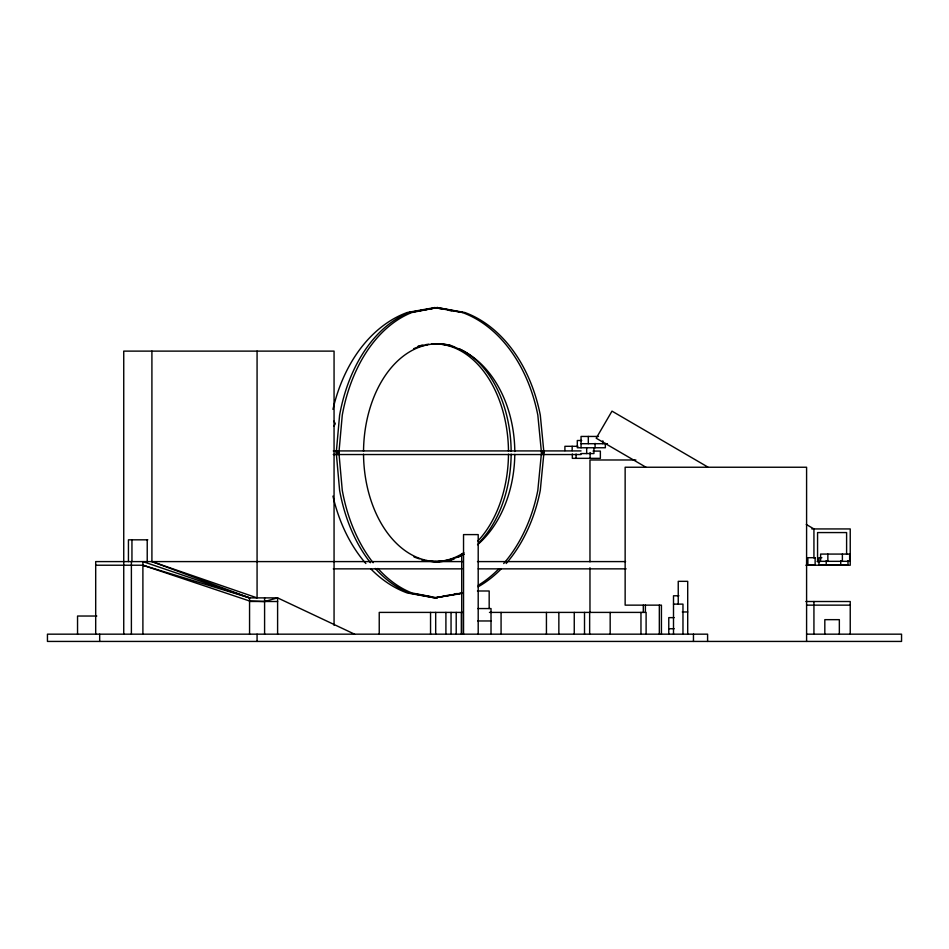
<?xml version="1.0" encoding="UTF-8"?>
<svg xmlns="http://www.w3.org/2000/svg" width="949" height="949" viewBox="0 0 949 949"><rect width="100%" height="100%" fill="white"/><g stroke="black" fill="none" stroke-linecap="round" stroke-linejoin="round"><path stroke-width="1.42" d="M370.454 562.733A145.161 98.423 -90 0 1 339.6 490.301L336.254 452.72L339.6 415.152A145.161 98.423 -90 0 1 409.197 312.518L437.347 307.571L464.856 312.518A145.161 106.691 -90 0 1 540.301 415.152L543.931 452.72L540.301 490.301A145.161 106.691 -90 0 1 506.161 563.528M373.123 562.733A145.161 98.423 -90 0 1 342.269 490.301L338.912 452.72L342.269 415.152A145.161 98.423 -90 0 1 411.866 312.518L437.347 307.571L462.815 312.518M332.957 409.351A145.161 106.691 -90 0 1 407.168 312.518L434.784 307.571L462.388 312.518A145.161 106.691 -90 0 1 537.834 415.152L541.476 452.72L537.834 490.301A145.161 106.691 -90 0 1 503.705 563.528M333.918 426.208L335.317 423.693L333.918 421.178M375.246 568.439A145.161 98.423 -90 0 0 409.197 592.935L434.678 597.882L462.092 593.433M444.464 595.984L447.311 595.426M454.441 594.05L457.299 593.493M434.678 597.882L462.815 592.935M409.624 312.518L416.54 311.272M419.304 310.774L427.608 309.291M430.372 308.793L437.24 307.571M462.388 592.935L434.784 597.882L407.168 592.935A145.161 106.691 -90 0 1 370.845 568.937M598.475 436.445L581.049 436.445L581.061 447.762M581.701 440.514L577.3 440.514L577.3 447.762L605.343 447.762L605.343 443.408M581.049 443.705L607.431 443.705M577.965 446.303L564.904 446.303L564.904 450.656M333.277 450.917L581.049 450.917M593.03 451.095L600.361 451.095L600.361 458.343L572.33 458.343L572.33 453.99M336.254 452.72L338.912 452.72M541.476 452.72L543.931 452.72M580.871 453.563L593.932 453.563L593.932 447.75M333.277 454.535L581.049 454.535M635.889 459.98L589.97 459.98L589.97 561.844M811.81 528.937L850.233 528.937L850.233 565.224L805.891 565.224M147.83 539.827L128.435 539.827L128.435 561.594M463.539 554.192L461.7 554.192L461.7 634.169M821.87 557.704L818.963 557.704L818.963 564.963L847.991 564.963L847.991 560.61M462.744 561.594L95.695 561.594L95.695 634.169M477.477 561.594L625.581 561.594M817.148 561.594L820.102 561.594M95.695 565.224L142.896 565.224L249.563 597.882L277.606 597.882L354.582 634.169M333.277 568.854L461.961 568.854M478.225 568.854L626.126 568.854M477.442 590.99L489.174 590.99L489.174 608.558M678.915 595.782L673.505 595.782L673.505 634.169M277.606 601.512L249.563 601.464M805.891 601.512L850.233 601.512L850.233 634.169M673.505 604.122L682.972 604.122L682.972 634.169M806.591 605.142L850.233 605.142M477.786 608.558L491.013 608.558L491.013 634.169M682.295 611.963L687.705 611.963M463.337 612.402L379.232 612.402L379.232 634.169M489.459 612.402L646.103 612.402L646.103 634.169M96.798 616.031L77.545 616.031L77.545 634.169M674.181 617.633L668.772 617.633L668.772 634.169M477.822 620.966L491.013 620.966M668.772 628.736L674.181 628.736M806.591 634.169L901.55 634.169L901.55 641.429L47.45 641.429L47.45 634.169L707.598 634.169L707.598 641.429M413.776 593.683L431.759 596.909M434.678 307.571L441.605 308.911M448.747 310.299L451.594 310.857M437.347 597.882L411.866 592.935A145.161 98.423 -90 0 1 377.916 568.439M145.707 566.102L142.896 565.224L249.563 600.99L264.593 601.512L277.606 597.882L277.606 634.169M249.563 634.169L249.563 597.882L142.896 561.594L142.896 634.169M151.911 351.118L151.911 561.594L257.072 597.882L257.072 351.118M151.911 561.594L249.563 597.882M707.859 467.05L611.998 411.131L596.197 438.213L646.032 467.276M806.27 524.465L813.934 528.937L813.934 557.965M846.603 554.335L846.603 532.567L817.564 532.567L817.564 561.594M842.38 554.074L842.38 561.333M840.731 560.61L840.731 564.963M839.343 634.169L839.343 619.661L824.823 619.661L824.823 634.169M827.86 554.074L827.86 561.333M826.223 560.61L826.223 564.963M813.934 601.512L813.934 634.169M806.591 641.429L806.591 467.24L625.142 467.24L625.142 605.142L661.429 605.142L661.429 634.169M693.458 634.169L693.458 641.429M687.705 634.169L687.705 581.334L678.238 581.334L678.238 604.122M659.33 605.142L659.33 634.169M645.379 605.142L645.379 612.402M643.292 605.142L643.292 612.402M640.966 612.402L640.966 634.169M610.171 612.402L610.171 634.169M602.829 440.799L602.829 443.705M595.082 443.408L595.082 447.762M590.1 452.543L590.1 458.343M589.97 567.751L589.97 612.034M589.649 612.402L589.649 634.169M588.309 436.445L588.309 443.705M586.672 447.75L586.672 453.563M584.513 612.402L584.513 634.169M576.079 453.99L576.079 458.343M574.252 612.402L574.252 634.169M572.164 446.303L572.164 450.656M558.854 612.402L558.854 634.169M546.434 612.402L546.434 634.169M542.698 450.917L542.698 454.535M501.072 612.402L501.072 634.169M478.201 634.169L478.201 534.595L463.539 534.595L463.539 634.169M461.344 612.402L461.344 634.169M456.208 612.402L456.208 634.169M451.048 612.402L451.048 634.169M445.911 612.402L445.911 634.169M435.686 612.402L435.686 634.169M430.549 612.402L430.549 634.169M337.583 450.917L337.583 454.535M334.06 625.284L334.06 351.118L123.738 351.118L123.738 634.169M264.593 597.882L264.593 634.169M257.072 634.169L257.072 641.429M147.225 539.827L147.225 561.594M131.947 539.827L131.947 561.594M131.389 561.594L131.389 634.169M99.681 634.169L99.681 641.429M501.167 568.937A145.161 106.691 -90 0 1 478.071 586.838M454.013 559.175A108.874 80.024 -90 0 1 447.121 560.764M444.357 561.167A108.874 80.024 -90 0 1 426.231 560.562M419.399 558.854A108.874 80.024 -90 0 1 413.989 556.897M413.681 348.686A108.874 80.024 -90 0 1 427.358 344.689M431.498 344.143A108.874 80.024 -90 0 1 450.989 345.472M498.711 568.937A145.161 106.691 -90 0 1 478.189 585.331M365.851 563.528A145.161 106.691 -90 0 1 332.957 496.102M431.819 343.929A108.874 80.024 -90 0 1 514.797 451.546M514.785 454.405A108.874 80.024 -90 0 1 477.549 544.738M462.282 554.963A108.874 80.024 -90 0 1 430.727 561.452M427.928 561.191A108.874 80.024 -90 0 1 425.152 560.8M417.999 346.278A108.874 80.024 -90 0 1 422.139 345.222M436.979 343.906A108.874 73.82 -90 0 1 508.486 451.273M508.486 454.097A108.874 73.82 -90 0 1 477.893 540.989M463.859 552.733A108.874 73.82 -90 0 1 435.117 561.594M428.248 561.179A108.874 73.82 -90 0 1 421.38 559.815M417.797 346.741A108.874 73.82 -90 0 1 423.218 345.175M425.959 344.617A108.874 73.82 -90 0 1 428.723 344.214M431.487 343.953A108.874 73.82 -90 0 1 434.239 343.858M443.764 344.273A108.874 73.82 -90 0 1 454.69 346.907M459.791 349.018A108.874 73.82 -90 0 1 511.155 451.273M511.155 454.097A108.874 73.82 -90 0 1 478.569 543.03M464.132 554.18A108.874 73.82 -90 0 1 458.011 557.241M451.534 559.566A108.874 73.82 -90 0 1 437.774 561.594M436.41 561.583A108.874 73.82 -90 0 1 363.526 454.18M363.526 451.356A108.874 73.82 -90 0 1 436.908 343.858M849.64 554.074L820.612 554.074L820.612 561.333L849.64 561.333L849.64 554.074M815.132 557.704L807.872 557.704L807.872 564.963L815.132 564.963L815.132 557.704"/></g></svg>
